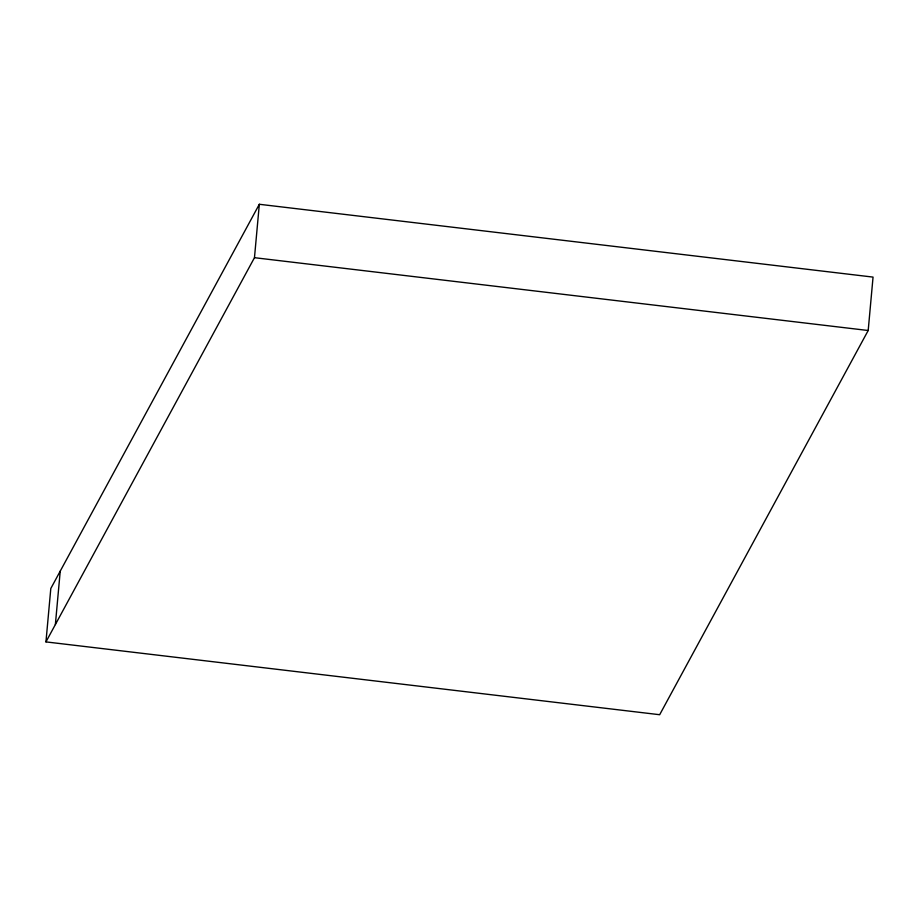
<?xml version="1.0" encoding="UTF-8"?>
<svg xmlns="http://www.w3.org/2000/svg" width="919" height="919" viewBox="0 0 919 919"><rect width="100%" height="100%" fill="white"/><g stroke="black" fill="none" stroke-linecap="round" stroke-linejoin="round"><path stroke-width="1.38" d="M45.95 641.899L50.809 588.493L259.33 204.282L873.05 277.101L868.191 330.507L659.67 714.718L45.95 641.899L254.471 257.688L259.33 204.282M55.37 624.552L60.229 571.136M254.471 257.688L868.191 330.507"/></g></svg>
